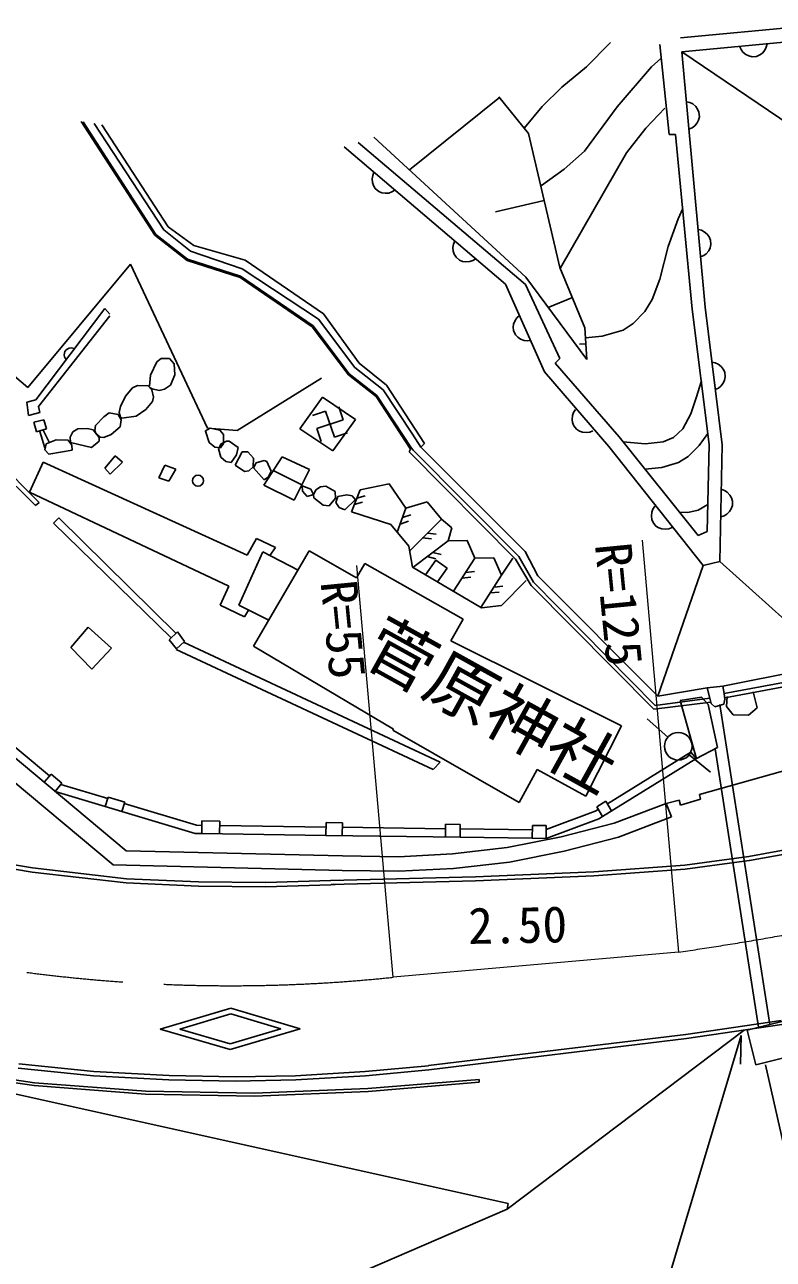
# Model space of a CAD drawing. Units: millimetres, scale not verified. Extents: x 40000 to 680000, y 20000 to 380000.
# Drawn here: x 421862 to 449026, y 242342 to 287132 of the extents above; entities that cross this region are included whole.
import ezdxf
from ezdxf.enums import TextEntityAlignment as Align

# ---------------------------------------------------------------- set-up
doc = ezdxf.new("R2010")
doc.units = ezdxf.units.MM
doc.header["$LTSCALE"] = 1000
doc.linetypes.add('CHAIN', pattern=[18.5, 12, -1.5, 3.5, -1.5])
for name, color, linetype, lineweight in [('M-BGD', 7, 'Continuous', 25), ('M-BMK', 2, 'CHAIN', 13), ('M-STR-HTXT', 7, 'Continuous', 13)]:
    doc.layers.add(name, color=color, linetype=linetype, lineweight=lineweight)
doc.styles.add('ＭＳ ゴシック', font='')
doc.styles.get('ＭＳ ゴシック').set_extended_font_data('MS Gothic')

msp = doc.modelspace()

# ---------------------------------------------------------------- linework, layer by layer
at = {"layer": 'M-BGD'}
for p, q in [((445662, 286653), (450747, 287132)), ((442244, 285603), (443089, 286456)), ((443089, 286456), (443118, 286487)), ((444903, 286418), (445248, 283143)), ((450895, 286634), (445707, 286153)), ((447803, 286348), (447854, 286232)), ((447854, 286232), (447923, 286138)), ((448629, 286103), (448720, 286211)), ((448720, 286211), (448770, 286317)), ((448770, 286317), (448799, 286440)), ((444609, 285606), (444939, 285909)), ((445707, 286153), (446549, 276887)), ((451004, 282560), (445707, 286153)), ((447923, 286138), (448032, 286047)), ((448032, 286047), (448137, 285997)), ((448137, 285997), (448260, 285968)), ((448260, 285968), (448419, 285983)), ((448419, 285983), (448535, 286034)), ((448535, 286034), (448629, 286103)), ((441356, 284867), (442244, 285603)), ((443358, 284152), (444609, 285606)), ((440636, 284168), (441356, 284867)), ((439087, 284490), (435819, 281866)), ((439063, 284520), (440138, 283182)), ((439997, 283395), (440636, 284168)), ((442176, 282541), (443358, 284152)), ((445089, 284106), (444399, 283380)), ((445996, 284306), (445873, 284335)), ((446101, 284255), (445996, 284306)), ((446209, 284165), (446101, 284255)), ((446278, 284070), (446209, 284165)), ((446329, 283955), (446278, 284070)), ((423913, 283622), (426579, 279492)), ((426622, 279518), (423978, 283612)), ((426906, 279694), (424381, 283548)), ((446173, 283458), (446264, 283567)), ((446264, 283567), (446314, 283672)), ((446314, 283672), (446343, 283795)), ((446343, 283795), (446329, 283955)), ((424658, 283504), (427067, 279799)), ((440138, 283182), (441283, 278327)), ((444399, 283380), (443704, 282484)), ((445248, 283143), (445478, 283144)), ((446080, 276811), (445478, 283144)), ((445963, 283339), (446079, 283390)), ((446079, 283390), (446173, 283458)), ((439311, 277719), (433452, 282698)), ((440033, 277709), (433965, 282864)), ((440044, 277967), (434536, 283050)), ((443704, 282484), (441298, 278316)), ((441438, 281888), (442176, 282541)), ((434536, 281777), (434488, 281659)), ((440617, 281302), (441438, 281888)), ((434488, 281659), (434469, 281544)), ((434469, 281544), (434481, 281403)), ((434481, 281403), (434518, 281293)), ((434518, 281293), (434584, 281185)), ((434584, 281185), (434706, 281081)), ((434706, 281081), (434823, 281034)), ((434823, 281034), (434938, 281015)), ((434938, 281015), (435079, 281026)), ((435079, 281026), (435189, 281063)), ((435189, 281063), (435298, 281129)), ((440710, 280754), (438949, 280339)), ((445571, 280086), (445737, 280458)), ((445205, 279082), (445571, 280086)), ((426579, 279492), (427754, 278579)), ((427771, 278626), (426622, 279518)), ((427877, 278920), (426906, 279694)), ((427999, 279119), (427067, 279799)), ((446417, 279673), (446294, 279702)), ((446522, 279622), (446417, 279673)), ((446630, 279532), (446522, 279622)), ((446699, 279437), (446630, 279532)), ((429861, 278589), (427999, 279119)), ((437418, 279170), (437399, 279055)), ((437399, 279055), (437410, 278914)), ((437465, 279287), (437418, 279170)), ((444903, 277906), (445205, 279082)), ((446685, 278934), (446735, 279039)), ((446750, 279321), (446699, 279437)), ((446735, 279039), (446764, 279162)), ((446764, 279162), (446750, 279321)), ((429689, 278005), (427771, 278626)), ((429753, 278277), (427877, 278920)), ((437410, 278914), (437448, 278803)), ((437448, 278803), (437513, 278695)), ((437513, 278695), (437635, 278591)), ((437635, 278591), (437753, 278544)), ((438119, 278574), (438227, 278639)), ((446384, 278706), (446500, 278757)), ((446500, 278757), (446594, 278825)), ((446594, 278825), (446685, 278934)), ((421977, 273974), (425702, 278440)), ((425702, 278440), (428489, 272495)), ((427754, 278579), (429678, 277957)), ((432517, 276447), (429753, 278277)), ((432700, 276638), (429861, 278589)), ((437753, 278544), (437868, 278525)), ((437868, 278525), (438009, 278537)), ((438009, 278537), (438119, 278574)), ((441283, 278327), (442185, 276136)), ((429678, 277957), (432298, 276170)), ((432329, 276209), (429689, 278005)), ((439311, 277719), (440726, 274540)), ((440033, 277709), (441274, 275028)), ((440044, 277967), (442261, 274983)), ((444625, 277159), (444903, 277906)), ((417729, 277524), (421977, 273974)), ((424766, 276833), (422264, 273527)), ((424951, 276626), (424766, 276833)), ((441734, 277231), (440858, 276871)), ((444363, 276727), (444625, 277159)), ((446080, 276811), (446697, 271902)), ((446549, 276887), (447165, 271894)), ((422368, 273276), (424946, 276573)), ((433837, 274692), (432517, 276447)), ((432700, 276638), (433995, 274853)), ((439655, 276405), (439604, 276273)), ((439722, 276501), (439655, 276405)), ((439815, 276586), (439722, 276501)), ((443944, 276286), (444363, 276727)), ((432298, 276170), (433606, 274430)), ((433639, 274468), (432329, 276209)), ((439604, 276273), (439590, 276158)), ((439590, 276158), (439602, 276032)), ((439602, 276032), (439667, 275886)), ((442185, 276136), (442261, 274983)), ((442821, 275833), (443583, 276051)), ((443583, 276051), (443944, 276286)), ((439667, 275886), (439753, 275792)), ((439753, 275792), (439848, 275725)), ((439848, 275725), (439980, 275675)), ((439980, 275675), (440096, 275660)), ((440096, 275660), (440222, 275673)), ((442223, 275559), (441999, 275544)), ((442209, 275772), (442821, 275833)), ((423303, 275215), (423297, 275157)), ((423297, 275157), (423307, 275086)), ((423323, 275274), (423303, 275215)), ((423307, 275086), (423328, 275032)), ((423372, 275338), (423323, 275274)), ((423328, 275032), (423364, 274980)), ((423424, 275374), (423372, 275338)), ((423478, 275396), (423424, 275374)), ((423548, 275405), (423478, 275396)), ((423606, 275399), (423548, 275405)), ((423666, 275379), (423606, 275399)), ((426651, 274899), (426813, 275020)), ((426813, 275020), (427122, 275027)), ((427122, 275027), (427281, 274830)), ((441274, 275028), (441106, 274850)), ((426425, 274416), (426651, 274899)), ((427281, 274830), (427304, 274428)), ((434868, 273888), (433837, 274692)), ((434988, 274049), (433995, 274853)), ((443433, 272177), (441106, 274850)), ((446920, 274862), (446796, 274887)), ((447027, 274815), (446920, 274862)), ((447138, 274728), (447027, 274815)), ((447210, 274636), (447138, 274728)), ((447264, 274522), (447210, 274636)), ((426394, 274020), (426425, 274416)), ((427304, 274428), (427158, 274058)), ((429571, 272409), (432632, 274307)), ((433606, 274430), (434609, 273641)), ((434645, 273675), (433639, 274468)), ((443063, 271829), (440726, 274540)), ((446228, 273595), (446417, 274209)), ((447124, 274021), (447211, 274132)), ((447211, 274132), (447259, 274239)), ((447259, 274239), (447284, 274363)), ((447284, 274363), (447264, 274522)), ((425518, 273656), (425778, 273958)), ((425778, 273958), (425957, 274047)), ((425957, 274047), (426338, 274034)), ((426338, 274034), (426473, 273887)), ((426483, 273927), (426396, 273970)), ((426473, 273887), (426530, 273618)), ((426738, 273864), (426483, 273927)), ((426940, 273906), (426738, 273864)), ((427158, 274058), (426940, 273906)), ((435895, 271765), (434645, 273675)), ((435929, 272275), (434868, 273888)), ((436363, 271941), (434988, 274049)), ((446918, 273895), (447033, 273949)), ((447033, 273949), (447124, 274021)), ((422264, 273527), (421935, 273441)), ((421935, 273441), (422005, 272951)), ((422408, 273069), (422368, 273276)), ((425289, 273069), (425336, 273277)), ((425336, 273277), (425518, 273656)), ((426498, 273461), (426256, 273166)), ((426530, 273618), (426498, 273461)), ((432666, 273622), (431845, 272475)), ((433861, 272815), (432666, 273622)), ((433413, 272799), (433255, 273273)), ((434609, 273641), (435858, 271732)), ((446031, 273009), (446228, 273595)), ((422005, 272951), (422408, 273069)), ((422562, 272791), (422189, 272713)), ((422562, 272791), (422655, 272474)), ((424427, 272589), (424731, 272907)), ((424731, 272907), (424927, 273053)), ((424927, 273053), (425251, 272985)), ((425251, 272985), (425357, 272792)), ((425342, 272895), (425289, 273069)), ((425357, 272792), (425329, 272543)), ((425383, 272853), (425342, 272895)), ((425907, 272935), (425383, 272853)), ((426256, 273166), (425907, 272935)), ((432306, 272956), (432780, 273114)), ((432465, 272481), (433413, 272799)), ((432780, 273114), (433098, 272166)), ((433040, 271668), (433861, 272815)), ((441740, 272955), (441726, 272814)), ((441726, 272814), (441743, 272699)), ((441780, 273065), (441740, 272955)), ((441847, 273172), (441780, 273065)), ((445744, 272471), (446031, 273009)), ((422189, 272713), (422293, 272358)), ((422293, 272358), (422655, 272474)), ((422598, 271780), (422414, 272372)), ((422533, 272428), (422763, 271964)), ((423510, 272169), (423609, 272361)), ((423609, 272361), (423789, 272472)), ((423789, 272472), (424141, 272477)), ((424141, 272477), (424345, 272431)), ((424345, 272431), (424568, 272159)), ((424402, 272408), (424427, 272589)), ((424444, 272301), (424402, 272408)), ((425329, 272543), (425001, 272261)), ((428423, 272391), (428428, 272399)), ((428559, 271972), (428423, 272391)), ((428428, 272399), (428592, 272497)), ((428489, 272495), (429571, 272409)), ((428592, 272497), (428944, 272425)), ((428944, 272425), (429074, 272260)), ((431845, 272475), (433040, 271668)), ((432623, 272007), (432465, 272481)), ((433098, 272166), (433572, 272324)), ((441743, 272699), (441788, 272580)), ((441788, 272580), (441890, 272457)), ((441890, 272457), (441997, 272389)), ((441997, 272389), (442106, 272350)), ((442106, 272350), (442247, 272336)), ((442247, 272336), (442363, 272353)), ((442363, 272353), (442481, 272398)), ((445398, 272152), (445744, 272471)), ((422254, 269692), (419759, 272159)), ((419915, 272277), (422391, 269794)), ((422592, 271709), (422640, 271923)), ((422640, 271923), (423004, 272076)), ((423004, 272076), (423438, 272060)), ((423438, 272060), (423573, 271880)), ((423523, 271970), (423510, 272169)), ((424285, 271788), (423523, 271970)), ((423573, 271880), (423582, 271694)), ((424570, 272024), (424285, 271788)), ((424597, 272165), (424444, 272301)), ((424568, 272159), (424570, 272024)), ((424738, 272152), (424597, 272165)), ((425001, 272261), (424738, 272152)), ((428756, 271808), (428559, 271972)), ((428889, 271742), (428987, 271923)), ((429081, 271939), (428964, 271785)), ((428987, 271923), (429186, 272020)), ((429074, 272260), (429081, 271939)), ((429186, 272020), (429282, 272026)), ((429282, 272026), (429609, 271796)), ((436236, 271809), (435929, 272275)), ((436236, 271809), (436363, 271941)), ((446304, 268600), (443433, 272177)), ((443580, 272002), (444375, 271922)), ((444375, 271922), (445029, 271998)), ((445029, 271998), (445398, 272152)), ((446339, 271861), (446648, 272304)), ((446697, 271902), (446631, 268748)), ((447165, 271894), (447087, 267657)), ((422732, 271555), (422592, 271709)), ((423582, 271694), (422732, 271555)), ((425150, 271496), (424773, 271041)), ((425150, 271496), (425407, 271258)), ((428964, 271785), (428756, 271808)), ((428983, 271447), (428889, 271742)), ((429161, 271285), (428983, 271447)), ((429542, 271522), (429348, 271253)), ((429501, 271150), (429747, 271634)), ((429609, 271796), (429542, 271522)), ((429747, 271633), (429954, 271637)), ((429954, 271637), (430160, 271410)), ((430538, 270425), (431206, 271454)), ((432195, 270994), (431206, 271454)), ((435858, 271732), (435818, 271639)), ((435818, 271639), (439672, 267746)), ((435957, 271696), (435895, 271765)), ((439789, 267839), (435957, 271696)), ((436236, 271809), (440018, 268022)), ((446478, 267518), (443063, 271829)), ((445588, 271251), (445931, 271465)), ((445931, 271465), (446339, 271861)), ((422529, 271259), (422033, 270176)), ((429935, 267883), (422529, 271259)), ((424773, 271041), (424961, 270825)), ((424961, 270825), (425407, 271258)), ((426948, 271157), (426728, 270696)), ((426948, 271157), (427347, 271003)), ((427088, 270572), (427347, 271003)), ((429348, 271253), (429161, 271285)), ((429835, 270917), (429501, 271150)), ((430153, 271098), (429989, 270944)), ((430160, 271410), (430153, 271098)), ((430168, 271059), (430264, 271236)), ((430547, 270621), (430168, 271059)), ((430264, 271236), (430554, 271321)), ((430554, 271321), (430652, 271282)), ((430652, 271282), (430800, 270932)), ((432195, 270994), (431644, 269884)), ((444377, 271008), (444980, 271065)), ((444980, 271065), (445588, 271251)), ((426728, 270696), (427088, 270572)), ((429989, 270944), (429835, 270917)), ((430714, 270724), (430547, 270621)), ((430800, 270932), (430714, 270724)), ((431920, 270439), (430881, 270954)), ((422033, 270176), (429273, 266762)), ((430538, 270425), (431644, 269884)), ((431927, 270398), (431946, 270206)), ((432250, 270287), (431927, 270398)), ((431946, 270206), (432107, 270015)), ((432107, 270015), (432341, 270087)), ((432341, 270087), (432250, 270287)), ((432343, 270081), (432427, 270253)), ((432357, 269970), (432343, 270081)), ((432427, 270253), (432595, 270368)), ((432595, 270368), (432789, 270393)), ((432789, 270393), (433126, 270192)), ((433126, 270192), (433137, 269961)), ((434033, 270257), (433715, 269462)), ((434033, 270257), (435083, 270478)), ((435083, 270478), (435691, 269594)), ((447254, 270234), (447135, 270276)), ((447353, 270172), (447254, 270234)), ((447451, 270070), (447353, 270172)), ((422254, 269692), (422391, 269794)), ((432689, 269698), (432357, 269970)), ((432912, 269673), (432689, 269698)), ((433137, 269961), (432912, 269673)), ((433221, 270019), (433146, 269799)), ((433146, 269799), (433269, 269616)), ((433551, 270078), (433221, 270019)), ((433474, 269529), (433869, 269901)), ((433744, 270038), (433551, 270078)), ((433869, 269900), (433744, 270038)), ((433818, 269720), (434124, 269813)), ((433911, 269952), (434217, 270045)), ((435691, 269594), (436470, 269822)), ((436470, 269822), (436980, 269191)), ((444723, 269660), (444656, 269553)), ((446654, 269729), (446303, 269524)), ((447509, 269969), (447451, 270070)), ((447502, 269569), (447544, 269688)), ((447547, 269848), (447509, 269969)), ((447544, 269688), (447547, 269848)), ((422901, 269047), (423105, 269242)), ((423105, 269242), (427352, 265051)), ((433269, 269616), (433474, 269529)), ((435148, 268996), (433715, 269462)), ((435691, 269594), (435380, 268718)), ((435569, 269251), (435871, 269355)), ((436980, 269191), (435832, 268045)), ((436980, 269191), (437362, 268881)), ((444616, 269443), (444602, 269303)), ((444602, 269303), (444619, 269187)), ((444656, 269553), (444616, 269443)), ((444619, 269187), (444664, 269069)), ((445927, 269436), (445613, 269445)), ((446303, 269524), (445927, 269436)), ((447117, 269276), (447237, 269314)), ((447237, 269314), (447338, 269372)), ((447338, 269372), (447440, 269470)), ((447440, 269470), (447502, 269569)), ((427181, 264892), (422901, 269047)), ((435805, 268209), (435148, 268996)), ((435485, 269015), (435788, 269120)), ((437362, 268881), (437223, 268409)), ((444664, 269069), (444766, 268945)), ((444766, 268945), (444873, 268878)), ((444873, 268878), (444982, 268839)), ((444982, 268839), (445123, 268825)), ((445123, 268825), (445238, 268842)), ((445238, 268842), (445357, 268887)), ((446631, 268748), (446304, 268600)), ((430277, 268494), (429935, 267883)), ((430958, 268162), (430277, 268494)), ((437223, 268409), (435949, 267440)), ((436300, 268512), (436618, 268476)), ((436477, 268689), (436795, 268653)), ((437223, 268409), (437918, 268420)), ((437918, 268420), (438195, 267783)), ((429631, 266075), (430503, 268008)), ((432184, 268039), (430169, 264590)), ((430503, 268008), (431780, 267349)), ((430761, 267875), (430958, 268162)), ((433906, 267063), (432184, 268039)), ((435934, 267449), (435805, 268209)), ((436666, 267985), (436976, 267907)), ((440018, 268022), (440476, 267133)), ((434202, 267585), (433906, 267063)), ((434202, 267585), (437774, 265561)), ((438433, 265981), (435934, 267449)), ((436783, 267707), (436408, 267170)), ((436467, 267834), (436777, 267756)), ((436783, 267707), (437195, 267420)), ((437195, 267420), (436842, 266915)), ((438195, 267783), (437418, 266577)), ((438195, 267783), (438890, 267794)), ((438890, 267794), (439167, 267157)), ((439577, 267777), (439167, 267157)), ((439672, 267746), (440238, 266786)), ((440323, 266909), (439789, 267839)), ((444833, 262775), (446478, 267518)), ((447087, 267657), (446478, 267518)), ((451217, 263938), (447087, 267657)), ((437726, 267054), (438044, 267087)), ((437861, 267264), (438179, 267297)), ((439167, 267157), (438416, 265991)), ((440060, 266972), (439167, 266056)), ((444833, 262775), (440476, 267133)), ((429273, 266762), (428953, 266075)), ((438755, 266518), (439074, 266551)), ((438891, 266728), (439209, 266761)), ((440238, 266786), (444690, 262295)), ((444733, 262439), (440323, 266909)), ((428953, 266075), (429839, 265646)), ((429631, 266075), (430718, 265530)), ((439167, 266056), (438433, 265981)), ((429839, 265646), (429985, 265897)), ((424164, 265277), (423536, 264541)), ((424164, 265277), (425013, 264515)), ((437330, 264778), (437774, 265561)), ((427098, 264815), (427409, 265104)), ((427370, 264488), (427098, 264815)), ((427656, 264759), (427370, 264488)), ((427409, 265104), (427656, 264759)), ((436939, 260379), (427630, 264734)), ((443518, 261692), (437330, 264778)), ((423536, 264541), (424298, 263754)), ((424298, 263754), (425013, 264515)), ((427352, 264470), (436685, 260107)), ((430169, 264590), (435240, 261581)), ((447188, 263138), (451217, 263938)), ((416805, 263559), (425074, 256648)), ((447238, 262864), (451528, 263665)), ((451667, 263538), (447265, 262716)), ((444833, 262775), (446631, 263078)), ((446631, 263078), (447188, 263138)), ((446724, 262701), (446631, 263078)), ((447238, 262864), (447188, 263138)), ((448439, 262351), (448297, 262932)), ((444690, 262295), (446761, 262553)), ((444733, 262439), (446724, 262701)), ((446423, 262733), (445648, 262617)), ((445648, 262617), (446240, 260504)), ((446660, 262469), (446423, 262733)), ((447005, 260907), (446660, 262469)), ((446775, 262504), (446724, 262701)), ((446909, 262389), (446775, 262504)), ((447227, 262484), (446909, 262389)), ((447079, 262472), (448894, 250860)), ((447262, 262661), (447227, 262484)), ((447238, 262864), (447262, 262661)), ((447354, 262756), (447329, 262401)), ((447566, 262099), (447329, 262401)), ((448127, 262081), (447566, 262099)), ((448439, 262351), (448127, 262081)), ((420007, 261795), (425545, 257167)), ((420607, 261682), (422764, 259878)), ((435240, 261581), (435215, 261537)), ((443518, 261692), (442218, 259145)), ((445202, 261285), (444451, 261945)), ((446352, 259206), (455534, 261805)), ((439798, 258915), (435215, 261537)), ((443003, 258869), (446030, 260736)), ((446240, 260504), (446030, 260736)), ((446220, 260501), (447005, 260907)), ((446914, 260860), (448493, 250759)), ((436685, 260107), (436939, 260379)), ((442830, 258410), (446220, 260501)), ((445969, 260643), (446749, 260018)), ((446216, 260545), (446240, 260504)), ((422823, 259948), (422572, 259651)), ((423215, 259616), (422823, 259948)), ((440459, 260106), (439798, 258915)), ((442218, 259145), (440459, 260106)), ((422964, 259319), (423215, 259616)), ((423175, 259569), (424873, 259057)), ((424787, 258770), (422964, 259319)), ((424787, 258770), (424890, 259111)), ((424890, 259111), (425492, 258930)), ((425492, 258930), (425389, 258589)), ((442946, 258960), (442616, 258757)), ((443160, 258614), (442946, 258960)), ((443252, 258161), (445138, 258884)), ((445138, 258884), (445615, 258999)), ((445138, 258884), (445327, 258389)), ((445615, 258999), (445657, 258814)), ((445657, 258814), (446379, 259036)), ((446379, 259036), (446352, 259206)), ((428045, 257788), (424787, 258770)), ((425475, 258876), (428092, 258087)), ((440783, 257934), (442559, 258595)), ((442559, 258595), (442673, 258665)), ((442616, 258757), (442830, 258410)), ((428092, 258087), (428289, 258084)), ((428291, 258247), (428285, 257784)), ((428942, 258238), (428291, 258247)), ((428936, 257776), (428942, 258238)), ((428940, 258075), (432795, 258022)), ((432797, 258185), (432791, 257723)), ((433389, 258177), (432797, 258185)), ((433382, 257714), (433389, 258177)), ((433386, 258014), (437132, 257963)), ((437135, 258125), (437128, 257663)), ((437665, 258118), (437135, 258125)), ((437659, 257656), (437665, 258118)), ((440287, 258082), (440281, 257620)), ((440785, 258075), (440287, 258082)), ((440778, 257613), (442692, 258324)), ((440778, 257613), (440785, 258075)), ((441324, 257669), (443252, 258161)), ((442692, 258324), (442830, 258410)), ((443413, 257655), (445327, 258389)), ((428045, 257788), (428285, 257784)), ((428285, 257784), (432791, 257723)), ((432791, 257723), (437659, 257656)), ((437659, 257656), (440281, 257620)), ((437663, 257956), (440285, 257919)), ((439367, 257277), (441324, 257669)), ((440281, 257620), (440778, 257613)), ((441442, 257152), (443413, 257655)), ((453312, 257893), (448133, 256955)), ((448167, 256805), (453335, 257747)), ((425545, 257167), (433393, 256980)), ((437383, 257047), (439367, 257277)), ((439449, 256753), (441442, 257152)), ((422129, 256390), (418913, 256937)), ((422150, 256539), (418943, 257084)), ((425074, 256648), (433383, 256450)), ((433393, 256980), (435423, 256949)), ((435423, 256949), (437383, 257047)), ((437427, 256518), (439449, 256753)), ((445809, 256647), (442515, 256404)), ((448133, 256955), (445809, 256647)), ((448155, 256806), (445829, 256495)), ((425549, 255997), (422129, 256390)), ((425561, 256147), (422150, 256539)), ((438224, 256220), (432961, 256090)), ((433383, 256450), (435432, 256419)), ((435432, 256419), (437427, 256518)), ((442512, 256259), (438220, 256073)), ((442515, 256404), (438224, 256220)), ((445829, 256495), (442512, 256259)), ((428166, 255884), (425549, 255997)), ((428170, 256034), (425561, 256147)), ((430602, 255858), (428166, 255884)), ((430601, 256008), (428170, 256034)), ((432970, 256080), (430601, 256008)), ((432976, 255930), (430602, 255858)), ((433276, 256098), (432970, 256080)), ((433125, 255939), (432976, 255930)), ((438220, 256073), (432980, 255935)), ((429342, 251452), (426775, 250693)), ((431859, 250702), (429342, 251452)), ((429341, 251244), (427485, 250695)), ((429341, 251244), (431156, 250703)), ((445855, 250498), (449313, 251005)), ((445874, 250350), (449339, 250857)), ((449330, 250968), (448080, 250656)), ((426775, 250693), (429322, 249953)), ((427485, 250695), (429321, 250161)), ((431156, 250703), (429321, 250161)), ((429322, 249953), (431859, 250702)), ((436509, 249371), (445855, 250498)), ((447962, 250655), (439368, 244164)), ((443188, 234817), (447855, 250457)), ((447855, 250457), (447838, 249419)), ((448080, 250656), (448395, 249395)), ((436526, 249221), (445874, 250350)), ((448395, 249395), (449645, 249707)), ((418182, 249231), (422209, 248649)), ((418199, 249329), (422220, 248748)), ((439404, 244362), (418410, 249032)), ((421627, 249282), (424354, 249000)), ((421644, 249431), (424365, 249150)), ((424365, 249150), (427102, 249009)), ((431689, 248999), (434217, 249151)), ((434217, 249151), (436513, 249362)), ((434228, 249002), (436531, 249213)), ((448738, 249403), (451843, 235662)), ((422209, 248649), (426251, 248339)), ((422220, 248748), (426256, 248438)), ((424354, 249000), (427096, 248859)), ((427096, 248859), (429513, 248808)), ((427102, 249009), (429513, 248958)), ((429513, 248958), (431689, 248999)), ((429513, 248808), (431695, 248849)), ((431695, 248849), (434228, 249002)), ((434315, 248536), (438350, 248866)), ((434321, 248436), (438358, 248766)), ((438350, 248866), (438358, 248766)), ((426251, 248339), (430204, 248266)), ((426256, 248438), (430203, 248366)), ((430203, 248366), (434315, 248536)), ((430204, 248266), (434321, 248436)), ((439368, 244164), (427425, 239008)), ((439368, 244164), (439404, 244362))]:
    msp.add_line(p, q, dxfattribs=at)
for centre, radius in [((428153, 270589), 200), ((445578, 260955), 500)]:
    msp.add_circle(centre, radius, dxfattribs=at)
at = {"layer": 'M-BMK'}
msp.add_line((445586, 253486), (435236, 252574), dxfattribs=at)
for centre, radius, start, end in [((427845, 375165), 122965, 278.29562, 288.59621), ((429340, 309037), 56769, 248.8797, 275.9607)]:
    msp.add_arc(centre, radius, start, end, dxfattribs=at)
at = {"layer": 'M-STR-HTXT'}
for p, q in [((444272, 268433), (445586, 253486)), ((435236, 252574), (433918, 267516))]:
    msp.add_line(p, q, dxfattribs=at)

# ---------------------------------------------------------------- texts
at = {"layer": 'M-BGD', "style": 'ＭＳ ゴシック'}
for s, height, rotation, p in [('菅原神社', 1833, 331, (433736, 263603)), ('2.50', 1320, 1, (437972, 253387))]:
    msp.add_text(s, height=height, rotation=rotation, dxfattribs=at).set_placement(p, align=Align.BOTTOM_LEFT)
at = {"layer": 'M-STR-HTXT', "style": 'ＭＳ ゴシック'}
for s, p in [('R=125', (442158, 268236)), ('R=55', (432202, 266875))]:
    msp.add_text(s, height=1320, rotation=275.6, dxfattribs=at).set_placement(p, align=Align.BOTTOM_LEFT)

doc.saveas('drawing.dxf')
